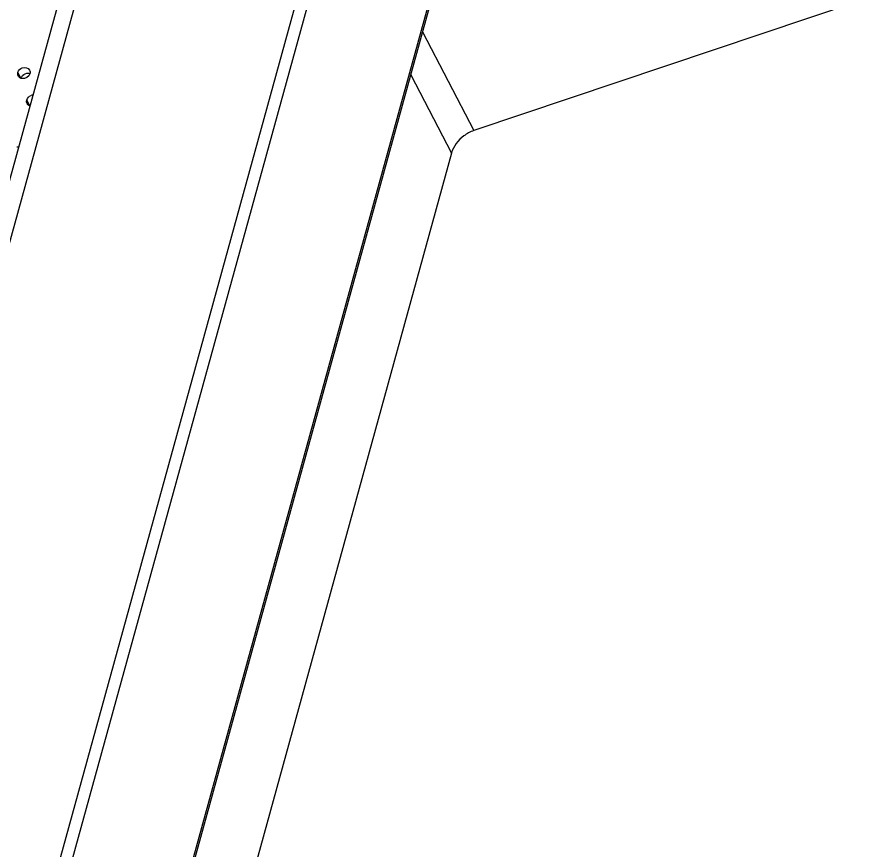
# Model space of a CAD drawing. Header units: millimetres. Extents: x -177 to 18421, y -5017 to 3255.
# Drawn here: x 13268.17 to 13292.92, y 1990.91 to 2015.45 of the extents above; entities that cross this region are included whole.
import ezdxf

# ---------------------------------------------------------------- set-up
doc = ezdxf.new("R2010")
doc.units = ezdxf.units.MM
doc.header["$LTSCALE"] = 46.255
doc.layers.get('0').update_dxf_attribs({"linetype": 'CONTINUOUS'})
doc.layers.add('02___PRT_ALL_AXES', color=7, linetype='CONTINUOUS')

msp = doc.modelspace()

# ---------------------------------------------------------------- linework, layer by layer
at = {"color": 7, "linetype": 'Continuous'}
for p, q in [((13266.411, 1979.605), (13282.163, 2036.8)), ((13272.517, 2027.197), (13260.099, 1982.108)), ((13273.061, 2027.345), (13260.587, 1982.052))]:
    msp.add_line(p, q, dxfattribs=at)
at = {"color": 3, "linetype": 'Continuous'}
for p, q in [((13266.764, 1979.564), (13282.516, 2036.759)), ((13269.082, 1975.089), (13284.834, 2032.284)), ((13269.109, 1975.004), (13284.852, 2032.167)), ((13292.923, 2015.886), (13281.634, 2012.096)), ((13280.126, 2015.007), (13281.634, 2012.096)), ((13279.777, 2013.742), (13280.974, 2011.431)), ((13280.974, 2011.431), (13270.331, 1972.785))]:
    msp.add_line(p, q, dxfattribs=at)
msp.add_arc((13281.981, 2011.065), 1.087, 108.6296, 126.183, dxfattribs=at)
msp.add_open_spline([(13281.339, 2011.943), (13281.17, 2011.819), (13281.03, 2011.633), (13280.974, 2011.431)], degree=3, dxfattribs=at)
at = {"layer": '02___PRT_ALL_AXES', "color": 7, "linetype": 'Continuous'}
for p, q in [((13268.296, 2013.64), (13268.206, 2013.813)), ((13268.556, 2012.823), (13268.466, 2012.997))]:
    msp.add_line(p, q, dxfattribs=at)
for centre, radius, start, end in [((13268.352, 2013.774), 0.15, 197.7943, 206.466), ((13268.665, 2012.941), 0.201, 95.8489, 110.7428), ((13268.612, 2012.958), 0.15, 197.7943, 206.466), ((13268.245, 2011.417), 0.201, 95.8489, 110.7428)]:
    msp.add_arc(centre, radius, start, end, dxfattribs=at)
for points, knots in [([(13268.208, 2013.728), (13268.204, 2013.742), (13268.199, 2013.771), (13268.202, 2013.799), (13268.206, 2013.813)], [0, 0, 0, 0, 0.499295, 1, 1, 1, 1]), ([(13268.255, 2013.66), (13268.247, 2013.666), (13268.233, 2013.681), (13268.222, 2013.698), (13268.217, 2013.707)], [0, 0, 0, 0, 0.501183, 1, 1, 1, 1]), ([(13268.295, 2013.638), (13268.288, 2013.641), (13268.274, 2013.647), (13268.261, 2013.655), (13268.255, 2013.66)], [0, 0, 0, 0, 0.505559, 1, 1, 1, 1]), ([(13268.337, 2013.628), (13268.33, 2013.629), (13268.316, 2013.631), (13268.302, 2013.635), (13268.295, 2013.638)], [0, 0, 0, 0, 0.505115, 1, 1, 1, 1]), ([(13268.469, 2012.912), (13268.464, 2012.926), (13268.459, 2012.954), (13268.463, 2012.983), (13268.466, 2012.997)], [0, 0, 0, 0, 0.499295, 1, 1, 1, 1]), ([(13268.515, 2012.844), (13268.507, 2012.85), (13268.493, 2012.864), (13268.482, 2012.882), (13268.477, 2012.891)], [0, 0, 0, 0, 0.501183, 1, 1, 1, 1]), ([(13268.555, 2012.821), (13268.548, 2012.824), (13268.534, 2012.83), (13268.521, 2012.839), (13268.515, 2012.844)], [0, 0, 0, 0, 0.505559, 1, 1, 1, 1])]:
    msp.add_open_spline(points, degree=3, knots=knots, dxfattribs=at)
for points in [[(13268.206, 2013.813), (13268.223, 2013.872), (13268.276, 2013.924), (13268.334, 2013.946)], [(13268.334, 2013.946), (13268.404, 2013.972), (13268.515, 2013.945), (13268.548, 2013.878)], [(13268.548, 2013.878), (13268.564, 2013.846), (13268.568, 2013.807), (13268.559, 2013.772)], [(13268.559, 2013.772), (13268.535, 2013.687), (13268.425, 2013.618), (13268.337, 2013.628)], [(13268.466, 2012.997), (13268.483, 2013.056), (13268.537, 2013.108), (13268.594, 2013.129)]]:
    msp.add_open_spline(points, degree=3, dxfattribs=at)
at = {"layer": '02___PRT_ALL_AXES', "color": 3, "linetype": 'Continuous'}
msp.add_open_spline([(13268.343, 2013.719), (13268.387, 2013.763), (13268.456, 2013.791), (13268.518, 2013.784)], degree=3, dxfattribs=at)
for points, knots in [([(13268.518, 2013.784), (13268.525, 2013.783), (13268.539, 2013.781), (13268.553, 2013.777), (13268.56, 2013.774)], [0, 0, 0, 0, 0.505115, 1, 1, 1, 1]), ([(13268.296, 2013.64), (13268.3, 2013.654), (13268.313, 2013.683), (13268.332, 2013.707), (13268.343, 2013.719)], [0, 0, 0, 0, 0.483524, 1, 1, 1, 1])]:
    msp.add_open_spline(points, degree=3, knots=knots, dxfattribs=at)

doc.saveas('drawing.dxf')
